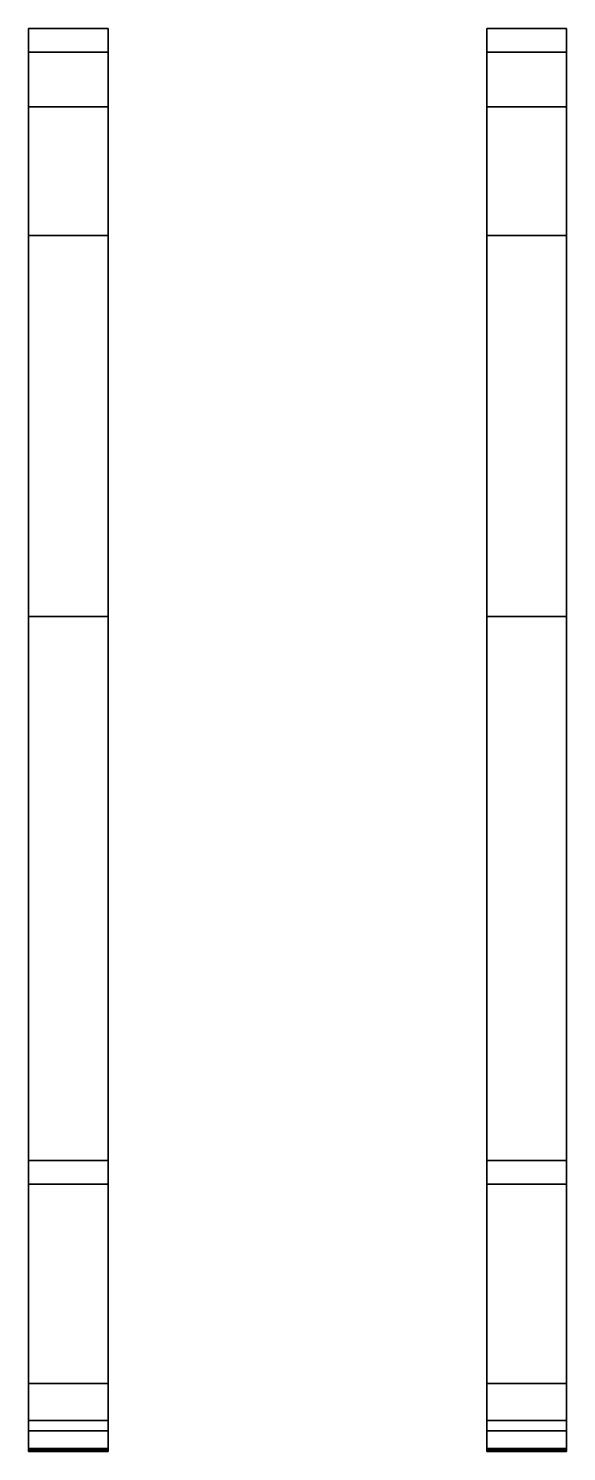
# Model space of a CAD drawing. Extents: x -1.82 to 1.82, y -4.52 to 5.11.
import ezdxf

# ---------------------------------------------------------------- set-up
doc = ezdxf.new("R2010")
doc.units = 0
doc.layers.add('TRACKS', color=3, linetype='CONTINUOUS')

msp = doc.modelspace()

# ---------------------------------------------------------------- linework, layer by layer
at = {"layer": 'TRACKS'}
for points in [[(-1.82, 5.11, 1.02), (-1.82, 4.95, 0.63), (-1.28, 4.95, 0.63), (-1.28, 5.11, 1.02)], [(-1.28, 5.11, 1.02), (-1.28, 4.95, 0.63), (-1.82, 4.95, 0.63), (-1.82, 5.11, 1.02)], [(-1.28, 4.95, 1.41), (-1.28, 5.11, 1.02), (-1.82, 5.11, 1.02), (-1.82, 4.95, 1.41)], [(-1.82, 4.95, 1.41), (-1.82, 5.11, 1.02), (-1.28, 5.11, 1.02), (-1.28, 4.95, 1.41)], [(1.28, 5.11, 1.02), (1.28, 4.95, 0.63), (1.82, 4.95, 0.63), (1.82, 5.11, 1.02)], [(1.82, 5.11, 1.02), (1.82, 4.95, 0.63), (1.28, 4.95, 0.63), (1.28, 5.11, 1.02)], [(1.82, 4.95, 1.41), (1.82, 5.11, 1.02), (1.28, 5.11, 1.02), (1.28, 4.95, 1.41)], [(1.28, 4.95, 1.41), (1.28, 5.11, 1.02), (1.82, 5.11, 1.02), (1.82, 4.95, 1.41)], [(-1.28, 4.95, 0.63), (-1.28, 3.71, 0.06), (-1.82, 3.71, 0.06), (-1.82, 4.95, 0.63)], [(-1.82, 4.95, 0.63), (-1.82, 3.71, 0.06), (-1.28, 3.71, 0.06), (-1.28, 4.95, 0.63)], [(-1.82, 4.58, 1.57), (-1.82, 4.95, 1.41), (-1.28, 4.95, 1.41), (-1.28, 4.58, 1.57)], [(-1.28, 4.58, 1.57), (-1.28, 4.95, 1.41), (-1.82, 4.95, 1.41), (-1.82, 4.58, 1.57)], [(1.82, 4.95, 0.63), (1.82, 3.71, 0.06), (1.28, 3.71, 0.06), (1.28, 4.95, 0.63)], [(1.28, 4.95, 0.63), (1.28, 3.71, 0.06), (1.82, 3.71, 0.06), (1.82, 4.95, 0.63)], [(1.28, 4.58, 1.57), (1.28, 4.95, 1.41), (1.82, 4.95, 1.41), (1.82, 4.58, 1.57)], [(1.82, 4.58, 1.57), (1.82, 4.95, 1.41), (1.28, 4.95, 1.41), (1.28, 4.58, 1.57)], [(-1.28, 3.71, 0.06), (-1.28, -2.71, 0.06), (-1.82, -2.71, 0.06), (-1.82, 3.71, 0.06)], [(-1.82, 3.71, 0.06), (-1.82, -2.71, 0.06), (-1.28, -2.71, 0.06), (-1.28, 3.71, 0.06)], [(1.82, 3.71, 0.06), (1.82, -2.71, 0.06), (1.28, -2.71, 0.06), (1.28, 3.71, 0.06)], [(1.28, 3.71, 0.06), (1.28, -2.71, 0.06), (1.82, -2.71, 0.06), (1.82, 3.71, 0.06)], [(-1.28, -2.55, 1.45), (-1.28, 1.13, 1.45), (-1.82, 1.13, 1.45), (-1.82, -2.55, 1.45)], [(-1.82, -2.55, 1.45), (-1.82, 1.13, 1.45), (-1.28, 1.13, 1.45), (-1.28, -2.55, 1.45)], [(1.28, -2.55, 1.45), (1.28, 1.13, 1.45), (1.82, 1.13, 1.45), (1.82, -2.55, 1.45)], [(1.82, -2.55, 1.45), (1.82, 1.13, 1.45), (1.28, 1.13, 1.45), (1.28, -2.55, 1.45)], [(-1.28, -4.06, 1.5), (-1.28, -2.55, 1.45), (-1.82, -2.55, 1.45), (-1.82, -4.06, 1.5)], [(-1.82, -4.06, 1.5), (-1.82, -2.55, 1.45), (-1.28, -2.55, 1.45), (-1.28, -4.06, 1.5)], [(1.82, -4.06, 1.5), (1.82, -2.55, 1.45), (1.28, -2.55, 1.45), (1.28, -4.06, 1.5)], [(1.28, -4.06, 1.5), (1.28, -2.55, 1.45), (1.82, -2.55, 1.45), (1.82, -4.06, 1.5)], [(-1.28, -2.71, 0.06), (-1.28, -4.31, 0.63), (-1.82, -4.31, 0.63), (-1.82, -2.71, 0.06)], [(-1.82, -2.71, 0.06), (-1.82, -4.31, 0.63), (-1.28, -4.31, 0.63), (-1.28, -2.71, 0.06)], [(1.28, -2.71, 0.06), (1.28, -4.31, 0.63), (1.82, -4.31, 0.63), (1.82, -2.71, 0.06)], [(1.82, -2.71, 0.06), (1.82, -4.31, 0.63), (1.28, -4.31, 0.63), (1.28, -2.71, 0.06)], [(-1.82, -4.38, 1.38), (-1.82, -4.06, 1.5), (-1.28, -4.06, 1.5), (-1.28, -4.38, 1.38)], [(-1.28, -4.38, 1.38), (-1.28, -4.06, 1.5), (-1.82, -4.06, 1.5), (-1.82, -4.38, 1.38)], [(1.28, -4.38, 1.38), (1.28, -4.06, 1.5), (1.82, -4.06, 1.5), (1.82, -4.38, 1.38)], [(1.82, -4.38, 1.38), (1.82, -4.06, 1.5), (1.28, -4.06, 1.5), (1.28, -4.38, 1.38)], [(-1.28, -4.31, 0.63), (-1.28, -4.51, 0.84), (-1.82, -4.51, 0.84), (-1.82, -4.31, 0.63)], [(-1.82, -4.31, 0.63), (-1.82, -4.51, 0.84), (-1.28, -4.51, 0.84), (-1.28, -4.31, 0.63)], [(1.28, -4.31, 0.63), (1.28, -4.51, 0.84), (1.82, -4.51, 0.84), (1.82, -4.31, 0.63)], [(1.82, -4.31, 0.63), (1.82, -4.51, 0.84), (1.28, -4.51, 0.84), (1.28, -4.31, 0.63)], [(-1.28, -4.5, 1.22), (-1.28, -4.38, 1.38), (-1.82, -4.38, 1.38), (-1.82, -4.5, 1.22)], [(-1.82, -4.5, 1.22), (-1.82, -4.38, 1.38), (-1.28, -4.38, 1.38), (-1.28, -4.5, 1.22)], [(1.82, -4.5, 1.22), (1.82, -4.38, 1.38), (1.28, -4.38, 1.38), (1.28, -4.5, 1.22)], [(1.28, -4.5, 1.22), (1.28, -4.38, 1.38), (1.82, -4.38, 1.38), (1.82, -4.5, 1.22)], [(-1.82, -4.52, 1.03), (-1.82, -4.5, 1.22), (-1.28, -4.5, 1.22), (-1.28, -4.52, 1.03)], [(-1.28, -4.52, 1.03), (-1.28, -4.5, 1.22), (-1.82, -4.5, 1.22), (-1.82, -4.52, 1.03)], [(-1.28, -4.51, 0.84), (-1.28, -4.52, 1.03), (-1.82, -4.52, 1.03), (-1.82, -4.51, 0.84)], [(-1.82, -4.51, 0.84), (-1.82, -4.52, 1.03), (-1.28, -4.52, 1.03), (-1.28, -4.51, 0.84)], [(1.28, -4.52, 1.03), (1.28, -4.5, 1.22), (1.82, -4.5, 1.22), (1.82, -4.52, 1.03)], [(1.82, -4.52, 1.03), (1.82, -4.5, 1.22), (1.28, -4.5, 1.22), (1.28, -4.52, 1.03)], [(1.82, -4.51, 0.84), (1.82, -4.52, 1.03), (1.28, -4.52, 1.03), (1.28, -4.51, 0.84)], [(1.28, -4.51, 0.84), (1.28, -4.52, 1.03), (1.82, -4.52, 1.03), (1.82, -4.51, 0.84)]]:
    msp.add_3dface(points, dxfattribs=at)

doc.saveas('drawing.dxf')
